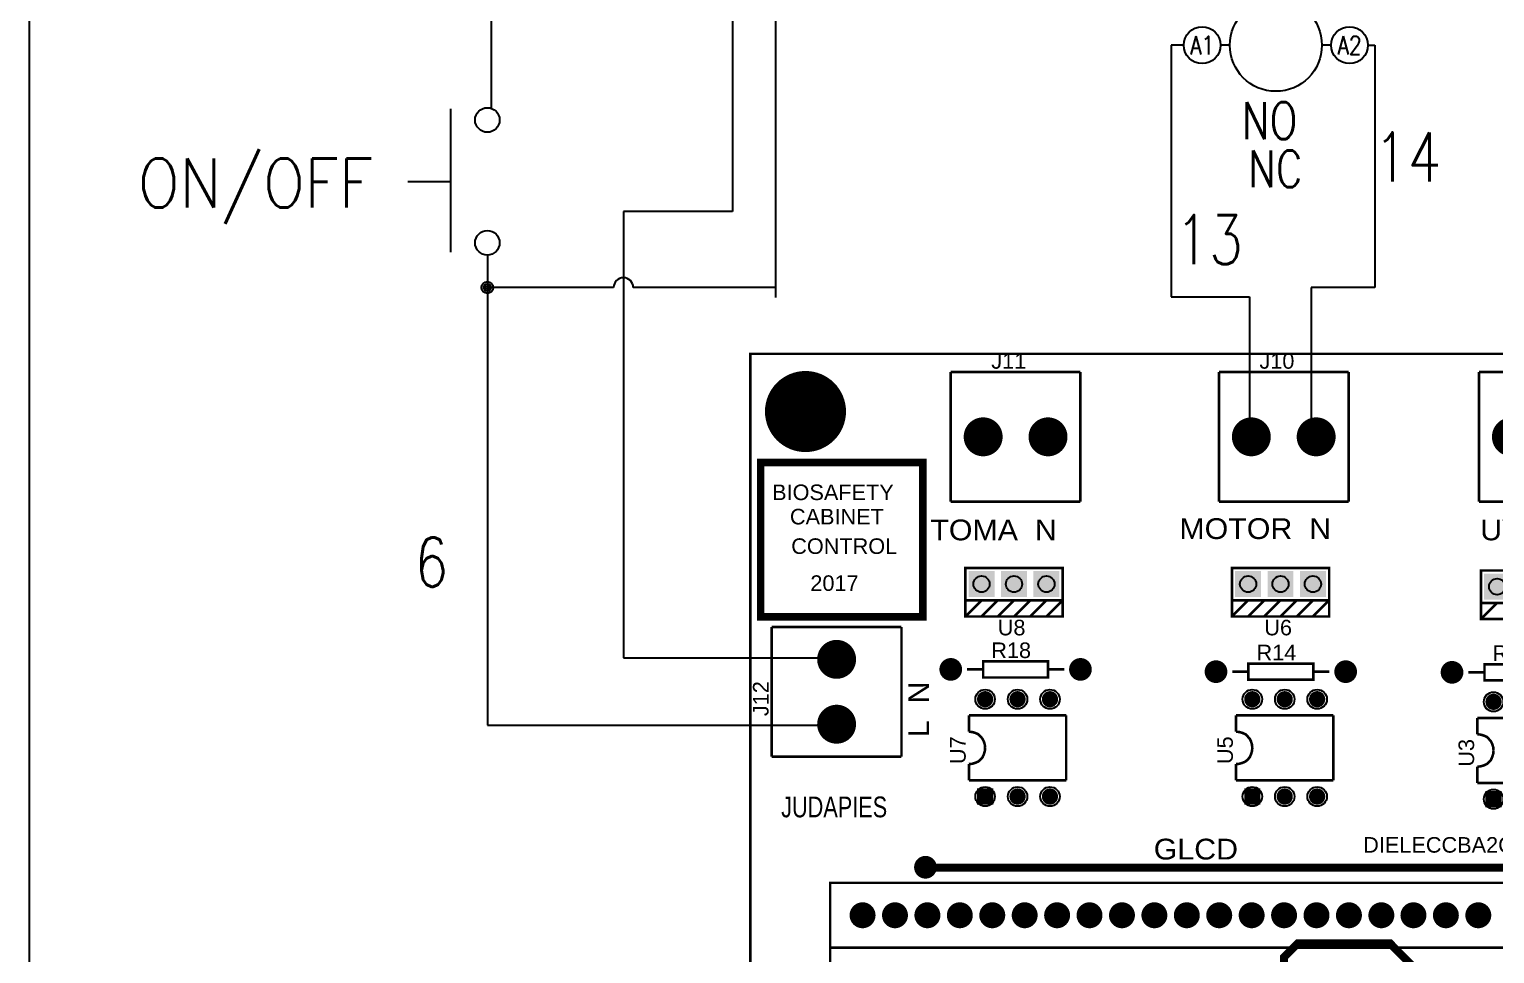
# Model space of a CAD drawing. Header units: inches. Extents: x 15 to 148, y 10 to 111.
# Drawn here: x 126.91 to 134.37, y 102.67 to 107.37 of the extents above; entities that cross this region are included whole.
import ezdxf
from ezdxf.enums import TextEntityAlignment as Align

# ---------------------------------------------------------------- set-up
doc = ezdxf.new("R2010")
doc.units = ezdxf.units.IN
doc.header["$MEASUREMENT"] = 0
for name, color, linetype in [('12632256', 7, 'Continuous'), ('BLK_12AWG', 7, 'Continuous'), ('DESC', 1, 'Continuous'), ('MISC', 250, 'Continuous'), ('SYMS', 7, 'Continuous'), ('TAGS', 250, 'Continuous'), ('TERMS', 250, 'Continuous')]:
    doc.layers.add(name, color=color, linetype=linetype)
doc.layers.add('WIRENO', color=5, linetype='Continuous', true_color=0x0000ff)
doc.styles.add('WD', font='romans.shx')

# ---------------------------------------------------------------- blocks, each defined once
blk = doc.blocks.new('HCR1T')
for p, q in [((-0.1562, 0), (-0.1875, 0)), ((0.1875, 0), (0.1562, 0))]:
    blk.add_line(p, q)
for centre, radius in [((0, 0), 0.1562), ((-0.25, 0), 0.0625), ((0.25, 0), 0.0625)]:
    blk.add_circle(centre, radius)
at = {"style": 'WD'}
for tag, width, p in [('INST', 0.7, (0, 0.5282)), ('LOC', 0.7, (0, 0.3586)), ('TAG1', 0.9, (0, 0.2024))]:
    blk.add_attdef(tag, text='', height=0.125, dxfattribs=dict(at, width=width)).set_placement(p, align=Align.CENTER)
for tag, p, width in [('DESC1', (1.126, 0.0757), 0.9), ('DESC2', (1.126, -0.0806), 0.9), ('DESC3', (1.126, -0.2368), 0.9), ('XREFNO', (1.3591, -0.3931), 0.8), ('XREFNC', (1.3591, -0.5493), 0.8)]:
    blk.add_attdef(tag, p, '', height=0.125, dxfattribs=dict(at, width=width))
at = {"style": 'WD', "flags": 9}
blk.add_attdef('FAMILY', text='', height=0.01, dxfattribs=at).set_placement((-0.0053, 0.1698), align=Align.CENTER)
at = {"linetype": 'Continuous', "style": 'WD', "flags": 1}
for tag, p in [('CAT', (0, 0.1593)), ('MFG', (0, 0.1404))]:
    blk.add_attdef(tag, text='', height=0.01, dxfattribs=at).set_placement(p, align=Align.MIDDLE)
at = {"linetype": 'Continuous', "style": 'WD', "flags": 9}
blk.add_attdef('ASSYCODE', text='', height=0.01, dxfattribs=at).set_placement((0, 0.1094), align=Align.CENTER)
at = {"linetype": 'Continuous', "style": 'WD', "width": 0.8, "flags": 8}
for tag, p in [('TERM01', (-0.25, 0)), ('TERM02', (0.25, 0))]:
    blk.add_attdef(tag, text='', height=0.0625, dxfattribs=at).set_placement(p, align=Align.MIDDLE_CENTER)
at = {"style": 'WD', "flags": 1}
for tag, p in [('X4TERM01', (-0.3125, 0)), ('X1TERM02', (0.3125, 0))]:
    blk.add_attdef(tag, p, '', height=0.0125, dxfattribs=at)
at = {"style": 'WD', "width": 0.8, "flags": 8}
for tag, p in [('NO', (1.126, -0.3931)), ('NC', (1.126, -0.5493))]:
    blk.add_attdef(tag, p, '', height=0.125, dxfattribs=at)
blk = doc.blocks.new('EPAD')
at = {"const_width": 0.5}
blk.add_lwpolyline([(-0.25, 0, 1), (0.25, 0, 1)], format="xyb", close=True, dxfattribs=at)
blk = doc.blocks.new('RPAD')
blk.add_trace([(-0.5, -0.5), (-0.5, 0.5), (0.5, -0.5), (0.5, 0.5)])
blk = doc.blocks.new('pcb')
for points, const_width in [([(132.2578, 99.1057), (136.0918, 99.1057), (136.0918, 103.5537), (132.2578, 103.5537), (132.2578, 99.1057)], 0.008), ([(132.8758, 103.4977), (132.8758, 103.0977)], 0.008), ([(132.8758, 103.4977), (133.2758, 103.4977)], 0.008), ([(133.2758, 103.4977), (133.2758, 103.0977)], 0.008), ([(133.7028, 103.4977), (133.7028, 103.0977)], 0.008), ([(133.7028, 103.4977), (134.1028, 103.4977)], 0.008), ([(134.1028, 103.4977), (134.1028, 103.0977)], 0.008), ([(134.5048, 103.4977), (134.5048, 103.0977)], 0.008), ([(134.5048, 103.4977), (134.9048, 103.4977)], 0.008), ([(132.2898, 102.7427), (132.7898, 102.7427), (132.7898, 103.2187), (132.2898, 103.2187), (132.2898, 102.7427)], 0.023), ([(132.8758, 103.0977), (133.2758, 103.0977)], 0.008), ([(133.7028, 103.0977), (134.1028, 103.0977)], 0.008), ([(134.5048, 103.0977), (134.9048, 103.0977)], 0.008), ([(132.9208, 102.7937), (133.2208, 102.7937), (133.2208, 102.8937), (132.9208, 102.8937), (132.9208, 102.7937)], 0.008), ([(133.7428, 102.7937), (134.0428, 102.7937), (134.0428, 102.8937), (133.7428, 102.8937), (133.7428, 102.7937)], 0.008), ([(134.5108, 102.7857), (134.8108, 102.7857), (134.8108, 102.8857), (134.5108, 102.8857), (134.5108, 102.7857)], 0.008), ([(133.2208, 102.7937), (133.2208, 102.7437), (132.9208, 102.7437), (132.9208, 102.7937)], 0.008), ([(132.9708, 102.7937), (132.9208, 102.7437)], 0.008), ([(133.0208, 102.7937), (132.9708, 102.7437)], 0.008), ([(133.0708, 102.7937), (133.0208, 102.7437)], 0.008), ([(133.1208, 102.7937), (133.0708, 102.7437)], 0.008), ([(133.1708, 102.7937), (133.1208, 102.7437)], 0.008), ([(133.2208, 102.7937), (133.1708, 102.7437)], 0.008), ([(134.0428, 102.7937), (134.0428, 102.7437), (133.7428, 102.7437), (133.7428, 102.7937)], 0.008), ([(133.7928, 102.7937), (133.7428, 102.7437)], 0.008), ([(133.8428, 102.7937), (133.7928, 102.7437)], 0.008), ([(133.8928, 102.7937), (133.8428, 102.7437)], 0.008), ([(133.9428, 102.7937), (133.8928, 102.7437)], 0.008), ([(133.9928, 102.7937), (133.9428, 102.7437)], 0.008), ([(134.0428, 102.7937), (133.9928, 102.7437)], 0.008), ([(134.8108, 102.7857), (134.8108, 102.7357), (134.5108, 102.7357), (134.5108, 102.7857)], 0.008), ([(134.5608, 102.7857), (134.5108, 102.7357)], 0.008), ([(132.3238, 102.7117), (132.7238, 102.7117)], 0.008), ([(132.3238, 102.3117), (132.3238, 102.7117)], 0.008), ([(132.7238, 102.3117), (132.7238, 102.7117)], 0.008), ([(132.9758, 102.5557), (133.1758, 102.5557), (133.1758, 102.6057), (132.9758, 102.6057), (132.9758, 102.5557)], 0.008), ([(133.7938, 102.5487), (133.9938, 102.5487), (133.9938, 102.5987), (133.7938, 102.5987), (133.7938, 102.5487)], 0.008), ([(134.5218, 102.5467), (134.7218, 102.5467), (134.7218, 102.5967), (134.5218, 102.5967), (134.5218, 102.5467)], 0.008), ([(132.9258, 102.5807), (132.9758, 102.5807)], 0.008), ([(133.1758, 102.5807), (133.2258, 102.5807)], 0.008), ([(133.7438, 102.5737), (133.7938, 102.5737)], 0.008), ([(133.9938, 102.5737), (134.0438, 102.5737)], 0.008), ([(134.4718, 102.5717), (134.5218, 102.5717)], 0.008), ([(132.9318, 102.3887), (132.9318, 102.4387)], 0.008), ([(132.9318, 102.4387), (133.2318, 102.4387)], 0.008), ([(133.2318, 102.2387), (133.2318, 102.4387)], 0.008), ([(133.7558, 102.3887), (133.7558, 102.4387)], 0.008), ([(133.7558, 102.4387), (134.0558, 102.4387)], 0.008), ([(134.0558, 102.2387), (134.0558, 102.4387)], 0.008), ([(134.4998, 102.3807), (134.4998, 102.4307)], 0.008), ([(134.4998, 102.4307), (134.7998, 102.4307)], 0.008), ([(132.9818, 102.3387), (132.9808, 102.3487), (132.9778, 102.3587), (132.9738, 102.3667), (132.9678, 102.3737), (132.9608, 102.3807), (132.9518, 102.3847), (132.9418, 102.3877), (132.9318, 102.3887)], 0.008), ([(133.8058, 102.3387), (133.8048, 102.3487), (133.8018, 102.3587), (133.7978, 102.3667), (133.7918, 102.3737), (133.7848, 102.3807), (133.7758, 102.3847), (133.7658, 102.3877), (133.7558, 102.3887)], 0.008), ([(134.5498, 102.3307), (134.5488, 102.3407), (134.5458, 102.3507), (134.5418, 102.3587), (134.5358, 102.3657), (134.5288, 102.3727), (134.5198, 102.3767), (134.5098, 102.3797), (134.4998, 102.3807)], 0.008), ([(132.9818, 102.3387), (132.9808, 102.3287), (132.9778, 102.3187), (132.9738, 102.3097), (132.9678, 102.3027), (132.9608, 102.2967), (132.9518, 102.2927), (132.9418, 102.2897), (132.9318, 102.2887)], 0.008), ([(133.8058, 102.3387), (133.8048, 102.3287), (133.8018, 102.3187), (133.7978, 102.3097), (133.7918, 102.3027), (133.7848, 102.2967), (133.7758, 102.2927), (133.7658, 102.2897), (133.7558, 102.2887)], 0.008), ([(134.5498, 102.3307), (134.5488, 102.3207), (134.5458, 102.3107), (134.5418, 102.3017), (134.5358, 102.2947), (134.5288, 102.2887), (134.5198, 102.2847), (134.5098, 102.2817), (134.4998, 102.2807)], 0.008), ([(132.3238, 102.3117), (132.7238, 102.3117)], 0.008), ([(132.9318, 102.2387), (132.9318, 102.2887)], 0.008), ([(133.7558, 102.2387), (133.7558, 102.2887)], 0.008), ([(134.4998, 102.2307), (134.4998, 102.2807)], 0.008), ([(132.9318, 102.2387), (133.2318, 102.2387)], 0.008), ([(133.7558, 102.2387), (134.0558, 102.2387)], 0.008), ([(134.4998, 102.2307), (134.7998, 102.2307)], 0.008), ([(134.7428, 101.8697), (134.6428, 101.9697), (132.7988, 101.9697), (132.7978, 101.9707)], 0.025), ([(132.5038, 101.6727), (134.6028, 101.6727), (134.6028, 101.9227), (132.5038, 101.9227), (132.5038, 101.6727)], 0.008), ([(133.9038, 101.6357), (133.9038, 101.6937), (133.9458, 101.7357), (134.2308, 101.7357), (134.3058, 101.6597), (134.6948, 101.6597), (134.8408, 101.5137), (135.0488, 101.5137), (135.3088, 101.2547)], 0.025), ([(134.6028, 101.7227), (132.5038, 101.7227)], 0.008)]:
    blk.add_lwpolyline(points, dxfattribs=dict(const_width=const_width))
for centre, radius in [((132.4278, 103.3757), 0.03), ((132.9758, 103.2977), 0.03), ((133.1758, 103.2977), 0.03), ((133.8028, 103.2977), 0.03), ((134.0028, 103.2977), 0.03), ((132.9708, 102.8437), 0.025), ((133.0708, 102.8437), 0.025), ((133.1708, 102.8437), 0.025), ((133.7928, 102.8437), 0.025), ((133.8928, 102.8437), 0.025), ((133.9928, 102.8437), 0.025), ((134.5608, 102.8357), 0.025), ((132.5238, 102.6117), 0.03), ((132.8758, 102.5807), 0.025), ((133.2758, 102.5807), 0.025), ((133.6938, 102.5737), 0.025), ((134.0938, 102.5737), 0.025), ((134.4218, 102.5717), 0.025), ((132.9818, 102.4887), 0.03), ((133.0818, 102.4887), 0.03), ((133.1818, 102.4887), 0.03), ((133.8058, 102.4887), 0.03), ((133.9058, 102.4887), 0.03), ((134.0058, 102.4887), 0.03), ((134.5498, 102.4807), 0.03), ((132.5238, 102.4117), 0.03), ((132.9818, 102.1887), 0.03), ((133.0818, 102.1887), 0.03), ((133.1818, 102.1887), 0.03), ((133.8058, 102.1887), 0.03), ((133.9058, 102.1887), 0.03), ((134.0058, 102.1887), 0.03), ((134.5498, 102.1807), 0.03), ((132.7978, 101.9707), 0.025), ((132.6038, 101.8227), 0.01), ((132.7038, 101.8227), 0.01), ((132.8038, 101.8227), 0.01), ((132.9038, 101.8227), 0.01), ((133.0038, 101.8227), 0.01), ((133.1038, 101.8227), 0.01), ((133.2038, 101.8227), 0.01), ((133.3038, 101.8227), 0.01), ((133.4038, 101.8227), 0.01), ((133.5038, 101.8227), 0.01), ((133.6038, 101.8227), 0.01), ((133.7038, 101.8227), 0.01), ((133.8038, 101.8227), 0.01), ((133.9038, 101.8227), 0.01), ((134.0038, 101.8227), 0.01), ((134.1038, 101.8227), 0.01), ((134.2038, 101.8227), 0.01), ((134.3028, 101.8227), 0.01), ((134.4028, 101.8227), 0.01), ((134.5028, 101.8227), 0.01)]:
    blk.add_circle(centre, radius)
for name, p, xscale, yscale in [('EPAD', (132.4278, 103.3757), 0.25, 0.25), ('EPAD', (132.9758, 103.2977), 0.12, 0.12), ('EPAD', (133.1758, 103.2977), 0.12, 0.12), ('EPAD', (133.8028, 103.2977), 0.12, 0.12), ('EPAD', (134.0028, 103.2977), 0.12, 0.12), ('EPAD', (134.6048, 103.2977), 0.12, 0.12), ('EPAD', (132.5238, 102.6117), 0.12, 0.12), ('EPAD', (132.8758, 102.5807), 0.07, 0.07), ('EPAD', (133.2758, 102.5807), 0.07, 0.07), ('EPAD', (133.6938, 102.5737), 0.07, 0.07), ('EPAD', (134.0938, 102.5737), 0.07, 0.07), ('EPAD', (134.4218, 102.5717), 0.07, 0.07), ('EPAD', (132.9818, 102.4887), 0.05, 0.05), ('EPAD', (133.0818, 102.4887), 0.05, 0.05), ('EPAD', (133.1818, 102.4887), 0.05, 0.05), ('EPAD', (133.8058, 102.4887), 0.05, 0.05), ('EPAD', (133.9058, 102.4887), 0.05, 0.05), ('EPAD', (134.0058, 102.4887), 0.05, 0.05), ('EPAD', (134.5498, 102.4807), 0.05, 0.05), ('EPAD', (132.5238, 102.4117), 0.12, 0.12), ('RPAD', (132.9818, 102.1887), 0.05, 0.05), ('EPAD', (133.0818, 102.1887), 0.05, 0.05), ('EPAD', (133.1818, 102.1887), 0.05, 0.05), ('RPAD', (133.8058, 102.1887), 0.05, 0.05), ('EPAD', (133.9058, 102.1887), 0.05, 0.05), ('EPAD', (134.0058, 102.1887), 0.05, 0.05), ('RPAD', (134.5498, 102.1807), 0.05, 0.05), ('EPAD', (132.7978, 101.9707), 0.07, 0.07), ('EPAD', (132.6038, 101.8227), 0.08, 0.08), ('EPAD', (132.7038, 101.8227), 0.08, 0.08), ('EPAD', (132.8038, 101.8227), 0.08, 0.08), ('EPAD', (132.9038, 101.8227), 0.08, 0.08), ('EPAD', (133.0038, 101.8227), 0.08, 0.08), ('EPAD', (133.1038, 101.8227), 0.08, 0.08), ('EPAD', (133.2038, 101.8227), 0.08, 0.08), ('EPAD', (133.3038, 101.8227), 0.08, 0.08), ('EPAD', (133.4038, 101.8227), 0.08, 0.08), ('EPAD', (133.5038, 101.8227), 0.08, 0.08), ('EPAD', (133.6038, 101.8227), 0.08, 0.08), ('EPAD', (133.7038, 101.8227), 0.08, 0.08), ('EPAD', (133.8038, 101.8227), 0.08, 0.08), ('EPAD', (133.9038, 101.8227), 0.08, 0.08), ('EPAD', (134.0038, 101.8227), 0.08, 0.08), ('EPAD', (134.1038, 101.8227), 0.08, 0.08), ('EPAD', (134.2038, 101.8227), 0.08, 0.08), ('EPAD', (134.3028, 101.8227), 0.08, 0.08), ('EPAD', (134.4028, 101.8227), 0.08, 0.08), ('EPAD', (134.5028, 101.8227), 0.08, 0.08)]:
    blk.add_blockref(name, p, dxfattribs=dict(xscale=xscale, yscale=yscale))
at = {"xscale": 0.08, "yscale": 0.08, "rotation": 180}
for p in [(132.9708, 102.8437), (133.0708, 102.8437), (133.1708, 102.8437), (133.7928, 102.8437), (133.8928, 102.8437), (133.9928, 102.8437), (134.5608, 102.8357)]:
    blk.add_blockref('RPAD', p, dxfattribs=at)
at = {"layer": '12632256'}
for s, height, width, p in [('J11', 0.048, 1.041667, (133.0008, 103.5077)), ('J10', 0.048, 1.041667, (133.8278, 103.5077)), ('BIOSAFETY', 0.048, 1.041667, (132.3248, 103.1027)), ('CABINET', 0.048, 1.041667, (132.3798, 103.0277)), ('TOMA  N', 0.064, 1.09375, (132.8128, 102.9787)), ('MOTOR  N', 0.064, 1.09375, (133.5808, 102.9827)), ('UV  N', 0.064, 1.09375, (134.5088, 102.9787)), ('CONTROL', 0.048, 1.041667, (132.3838, 102.9367)), ('2017', 0.048, 1.041667, (132.4428, 102.8227)), ('U8', 0.048, 1.041667, (133.0208, 102.6857)), ('U6', 0.048, 1.041667, (133.8428, 102.6857)), ('R18', 0.048, 1.041667, (133.0008, 102.6157)), ('R14', 0.048, 1.041667, (133.8188, 102.6087)), ('R10', 0.048, 1.041667, (134.5468, 102.6067)), ('JUDAPIES', 0.064, 0.78125, (132.3528, 102.1247)), ('GLCD', 0.064, 1.09375, (133.5018, 101.9947)), ('DIELECCBA2CR-001', 0.048, 1.041667, (134.1478, 102.0157))]:
    blk.add_text(s, height=height, dxfattribs=dict(at, width=width)).set_placement(p)
for s, height, width, p in [('J12', 0.048, 1.041667, (132.3138, 102.4367)), ('L  N', 0.064, 1.09375, (132.8088, 102.3717)), ('U7', 0.048, 1.041667, (132.9218, 102.2887)), ('U5', 0.048, 1.041667, (133.7458, 102.2887)), ('U3', 0.048, 1.041667, (134.4898, 102.2807))]:
    blk.add_text(s, height=height, rotation=90, dxfattribs=dict(at, width=width)).set_placement(p)
blk = doc.blocks.new('WD_WNV')
at = {"style": 'WD', "flags": 1}
for tag, p in [('W01USER', (-0.0625, 0.0938)), ('W02USER', (-0.0625, 0.0859)), ('W03USER', (-0.0625, 0.0781)), ('W04USER', (-0.0625, 0.0703)), ('W05USER', (-0.0625, 0.0625)), ('W06USER', (-0.0625, 0.0547)), ('W07USER', (-0.0625, 0.0469)), ('W08USER', (-0.0625, 0.0391)), ('W09USER', (-0.0625, 0.0312)), ('W10USER', (-0.0625, 0.0234))]:
    blk.add_attdef(tag, text='', height=0.005, dxfattribs=at).set_placement(p, align=Align.CENTER)
at = {"linetype": 'Continuous', "style": 'WD', "width": 0.8}
blk.add_attdef('WIRENO', text='', height=0.125, dxfattribs=at).set_placement((-0.05, 0), align=Align.MIDDLE_RIGHT)
blk = doc.blocks.new('WDDOT')
for radius in [0.03, 0.0187, 0.00929]:
    blk.add_circle((0, 0), radius)
blk = doc.blocks.new('VPB11')
for p, q in [((-0.0938, 0.1849), (-0.0938, -0.1801)), ((-0.2022, 0), (-0.0938, 0))]:
    blk.add_line(p, q)
for centre in [(0, 0.1562), (0, -0.1562)]:
    blk.add_circle(centre, 0.0312)
at = {"style": 'WD'}
for tag, p, width in [('INST', (0.1269, 0.3902), 0.7), ('LOC', (0.1269, 0.2206), 0.7), ('TAG1', (0.1269, 0.0644), 0.9), ('XREF', (0.1287, -0.09), 0.7), ('DESC1', (0.1287, -0.242), 0.7), ('DESC2', (0.1287, -0.3982), 0.7)]:
    blk.add_attdef(tag, p, '', height=0.125, dxfattribs=dict(at, width=width))
at = {"linetype": 'Continuous', "style": 'WD'}
for tag, height, flags, p in [('TERM01', 0.125, 8, (-0.055, 0.2223)), ('CAT', 0.01, 9, (-0.1421, -0.0731)), ('MFG', 0.01, 9, (-0.1421, -0.0881))]:
    blk.add_attdef(tag, text='', height=height, dxfattribs=dict(at, flags=flags)).set_placement(p, align=Align.RIGHT)
at = {"color": 7, "style": 'WD', "flags": 1}
for tag, p in [('X2TERM01', (0, 0.1875)), ('X8TERM02', (0, -0.1875))]:
    blk.add_attdef(tag, p, '', height=0.01, dxfattribs=at)
at = {"color": 7, "style": 'WD'}
for tag, p in [('X4LINK', (-0.2656, 0)), ('X1LINK', (0, 0))]:
    blk.add_attdef(tag, p, '', height=0.01, dxfattribs=at)
at = {"style": 'WD'}
for tag, flags, p in [('FAMILY', 9, (-0.1421, -0.0365)), ('CONTACT', 1, (-0.1421, -0.0531))]:
    blk.add_attdef(tag, text='', height=0.01, dxfattribs=dict(at, flags=flags)).set_placement(p, align=Align.RIGHT)
at = {"linetype": 'Continuous', "style": 'WD', "flags": 9}
blk.add_attdef('ASSYCODE', text='', height=0.01, dxfattribs=at).set_placement((-0.1551, -0.1064), align=Align.CENTER)
at = {"linetype": 'Continuous', "style": 'WD', "flags": 8}
blk.add_attdef('TERM02', text='', height=0.125, dxfattribs=at).set_placement((-0.0407, -0.2291), align=Align.TOP_RIGHT)

msp = doc.modelspace()

# ---------------------------------------------------------------- linework, layer by layer
at = {"color": 7, "linetype": 'Continuous'}
msp.add_line((126.9102, 110.7588), (126.9102, 94.5738), dxfattribs=at)
at = {"layer": 'BLK_12AWG'}
for p, q in [((130.4893, 109.6595), (130.4893, 106.4419)), ((130.7069, 108.9653), (130.7069, 106.0047)), ((129.2602, 108.4403), (129.2602, 106.9699)), ((132.7847, 107.2876), (132.7207, 107.2876)), ((132.7207, 107.2876), (132.7207, 106.007)), ((133.7222, 107.2876), (133.7569, 107.2876)), ((133.7569, 107.2876), (133.7569, 106.0545)), ((130.4893, 106.4419), (129.9333, 106.4419)), ((129.9333, 106.4419), (129.9333, 104.172)), ((129.241, 106.2199), (129.241, 103.8294)), ((129.8833, 106.0549), (129.241, 106.0549)), ((130.7069, 106.0549), (129.9833, 106.0549)), ((133.7569, 106.0545), (133.4337, 106.0545)), ((133.4337, 106.0545), (133.4337, 105.3137)), ((132.7207, 106.007), (133.12, 106.007)), ((133.12, 106.007), (133.12, 105.2567)), ((129.9333, 104.172), (131.0211, 104.172)), ((129.241, 103.8294), (131.0434, 103.8294))]:
    msp.add_line(p, q, dxfattribs=at)
msp.add_arc((129.9333, 106.0549), 0.05, 0, 180, dxfattribs=at)

# ---------------------------------------------------------------- block references
at = {"layer": 'BLK_12AWG', "xscale": 1.65, "yscale": 1.65, "zscale": 1.65}
msp.add_blockref('pcb', (-87.6459, -65.1457), dxfattribs=at)
at = {"layer": 'SYMS'}
ref = msp.add_blockref('HCR1T', (133.2535, 107.2876), dxfattribs=dict(at, xscale=1.5, yscale=1.5, zscale=1.5))
ref.add_attrib('TERM02', 'A2', dxfattribs={"layer": 'TERMS', "linetype": 'Continuous', "height": 0.09375, "style": 'WD', "width": 0.8, "flags": 8}).set_placement((133.6285, 107.2876), align=Align.MIDDLE_CENTER)
ref.add_attrib('TERM01', 'A1', dxfattribs={"layer": 'TERMS', "linetype": 'Continuous', "height": 0.09375, "style": 'WD', "width": 0.8, "flags": 8}).set_placement((132.8785, 107.2876), align=Align.MIDDLE_CENTER)
ref.add_attrib('NC', 'NC', (133.1124, 106.5648), dxfattribs={"layer": 'MISC', "height": 0.1875, "style": 'WD', "width": 0.8, "flags": 8})
ref.add_attrib('NO', 'NO', (133.0803, 106.8103), dxfattribs={"layer": 'MISC', "height": 0.1875, "style": 'WD', "width": 0.8, "flags": 8})
ref.add_attrib('DESC2', '9A', (133.1017, 107.9841), dxfattribs={"layer": 'DESC', "height": 0.1875, "style": 'WD', "width": 0.9})
ref.add_attrib('DESC1', 'CONTACTOR', (132.5675, 108.2081), dxfattribs={"layer": 'DESC', "height": 0.1875, "style": 'WD', "width": 0.9})
ref.add_attrib('TAG1', 'CR1', dxfattribs={"layer": 'TAGS', "height": 0.1875, "style": 'WD', "width": 0.9}).set_placement((133.2535, 107.5912), align=Align.CENTER)
ref = msp.add_blockref('VPB11', (129.241, 106.5949), dxfattribs=dict(at, xscale=2, yscale=2, zscale=2))
ref.add_attrib('TAG1', 'ON/OFF', (127.4632, 106.4618), dxfattribs={"layer": 'TAGS', "height": 0.25, "style": 'WD', "width": 0.9})
msp.add_blockref('WDDOT', (129.241, 106.0549), dxfattribs=at)
at = {"layer": 'WIRENO'}
ref = msp.add_blockref('WD_WNV', (134.1956, 106.7188), dxfattribs=dict(at, xscale=2, yscale=2, zscale=2))
ref.add_attrib('WIRENO', '14', dxfattribs={"linetype": 'Continuous', "height": 0.25, "style": 'WD', "width": 0.8}).set_placement((134.0956, 106.7188), align=Align.MIDDLE_RIGHT)
ref = msp.add_blockref('WD_WNV', (133.1852, 106.2989), dxfattribs=dict(at, xscale=2, yscale=2, zscale=2))
ref.add_attrib('WIRENO', '13', dxfattribs={"linetype": 'Continuous', "height": 0.25, "style": 'WD', "width": 0.8}).set_placement((133.0852, 106.2989), align=Align.MIDDLE_RIGHT)
ref = msp.add_blockref('WD_WNV', (128.5201, 107.0531), dxfattribs=dict(at, xscale=2, yscale=2, zscale=2))
ref.add_attrib('WIRENO', '6', dxfattribs={"linetype": 'Continuous', "height": 0.25, "style": 'WD', "width": 0.8}).set_placement((129.0424, 104.658), align=Align.MIDDLE_RIGHT)

doc.saveas('drawing.dxf')
